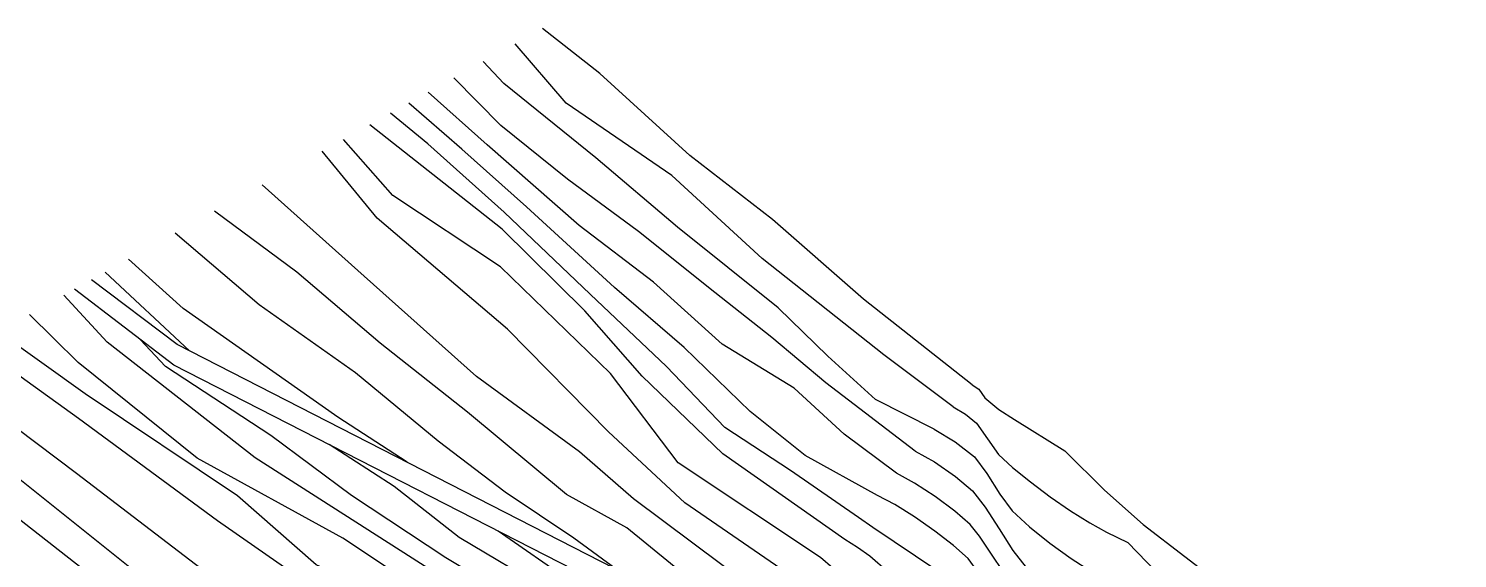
# Model space of a CAD drawing. Header units: millimetres. Extents: x -133 to 63340, y -143 to 109141.
# Drawn here: x 62345.9 to 62403.7, y 108761.8 to 108783.2 of the extents above; entities that cross this region are included whole.
import ezdxf

# ---------------------------------------------------------------- set-up
doc = ezdxf.new("R2010")
doc.units = ezdxf.units.MM
doc.header["$MEASUREMENT"] = 0
doc.layers.add('curve livello 5m', color=7, linetype='Continuous')
doc.layers.add('Strade', color=7, linetype='Continuous')
doc.layers.add('no_plot', color=5, linetype='Continuous', plot=False)

msp = doc.modelspace()

# ---------------------------------------------------------------- linework, layer by layer
at = {"layer": 'curve livello 5m', "color": 2, "flags": 128}
for points in [[(62380.9918, 108765.2297), (62378.876, 108766.8059), (62376.8594, 108768.6765), (62373.9459, 108770.4576), (62371.1574, 108772.9654), (62368.1562, 108775.2587), (62364.4242, 108778.5312), (62362.0384, 108780.6525)], [(62376.5355, 108761.2133), (62372.4346, 108764.0281), (62369.343, 108766.9111), (62365.2498, 108771.0569), (62359.9779, 108775.5596), (62357.7511, 108778.2637)], [(62352.3843, 108770.1799), (62348.9678, 108773.3698)], [(62363.9402, 108756.0252), (62359.6897, 108758.9923), (62353.5132, 108763.3099), (62347.8807, 108767.4488), (62343.7151, 108770.4431)], [(62371.4641, 108757.3366), (62366.927, 108760.473), (62363.2954, 108762.6294), (62360.6603, 108764.6997), (62358.0318, 108766.3888)], [(62389.1279, 108758.731), (62388.4539, 108759.2254), (62387.5551, 108759.3389), (62386.7044, 108759.4581), (62386.7044, 108759.4581), (62386.5627, 108759.6004), (62386.2846, 108759.869), (62385.8426, 108760.4558), (62385.3376, 108761.2096), (62384.8235, 108761.9982), (62384.3541, 108762.6892), (62383.9834, 108763.1503), (62383.3576, 108763.6962), (62382.5569, 108764.2897), (62381.7216, 108764.8334), (62380.9918, 108765.2297)]]:
    msp.add_lwpolyline(points, dxfattribs=at)
at = {"layer": 'no_plot', "flags": 128}
for points in [[(62384.0669, 108768.8073), (62379.6634, 108772.2772), (62375.9743, 108775.5072), (62372.6299, 108778.098), (62368.9832, 108781.4136), (62366.6659, 108783.2309)], [(62383.2982, 108767.9129), (62380.4853, 108770.0169), (62375.5541, 108773.9248), (62371.9072, 108777.2832), (62367.6213, 108780.2115), (62365.5607, 108782.6151)], [(62382.5294, 108767.0185), (62380.1515, 108768.2213), (62378.221, 108769.9641), (62376.204, 108771.92), (62372.1302, 108775.191), (62368.8276, 108777.9956), (62365.0967, 108781.0118), (62364.2678, 108781.8947)], [(62381.7606, 108766.1241), (62378.1403, 108768.8958), (62375.953, 108770.7228), (62373.6375, 108772.5493), (62370.55, 108775.0131), (62367.6778, 108777.1361), (62364.9762, 108779.3026), (62363.0819, 108781.2339)], [(62380.223, 108764.3353), (62377.2989, 108765.9445), (62375.0691, 108767.7287), (62372.4083, 108770.3225), (62369.5774, 108772.7448), (62366.0164, 108776.018), (62363.3995, 108778.3558), (62361.2515, 108780.2141)], [(62379.4543, 108763.4409), (62376.7034, 108765.3438), (62374.0465, 108767.0834), (62371.6854, 108769.5504), (62368.5958, 108772.4841), (62365.12, 108775.8005), (62362.0313, 108778.5633), (62360.5136, 108779.803)], [(62378.9072, 108762.5512), (62373.9658, 108766.0151), (62370.7044, 108769.1616), (62368.3853, 108771.7997), (62365.0376, 108775.1166), (62359.6762, 108779.3363)], [(62377.9204, 108761.8155), (62372.1556, 108765.6563), (62369.4231, 108769.2651), (62364.9669, 108773.5903), (62360.6077, 108776.4676), (62358.6126, 108778.7437)], [(62375.1505, 108760.6111), (62370.3512, 108764.1998), (62368.1696, 108766.0911), (62363.9907, 108769.1503), (62359.4451, 108773.2036), (62355.3221, 108776.9104)], [(62373.7656, 108760.009), (62370.0848, 108763.0218), (62367.634, 108764.3687), (62363.635, 108767.7003), (62360.0911, 108770.4907), (62356.7279, 108773.3725), (62353.3924, 108775.8352)], [(62369.647, 108761.3451), (62367.9352, 108762.6059), (62365.1521, 108764.4659), (62362.4375, 108766.5342), (62359.0955, 108769.2933), (62355.1986, 108772.0499), (62351.7915, 108774.9432)], [(62361.1859, 108765.6754), (62358.3841, 108767.4958), (62352.1165, 108771.9035), (62349.9133, 108773.8966)], [(62370.8416, 108755.1289), (62366.3005, 108758.8408), (62362.2149, 108761.2667), (62355.0411, 108765.8514), (62349.044, 108770.5319), (62347.2886, 108772.4342)], [(62370.5304, 108754.0251), (62365.8538, 108757.4809), (62363.582, 108759.2813), (62358.587, 108762.6083), (62352.6869, 108765.8409), (62347.8705, 108769.7119), (62345.9025, 108771.6619)], [(62364.2988, 108757.334), (62360.8624, 108759.9933), (62357.5053, 108761.5172), (62354.3236, 108764.3093), (62348.1478, 108768.4458), (62344.6326, 108770.9544)], [(62371.1529, 108756.2328), (62367.3862, 108759.0267), (62362.7558, 108761.8123), (62358.9415, 108764.3299), (62355.6709, 108766.7594), (62351.4027, 108769.5466), (62350.3741, 108770.6507)], [(62363.9479, 108754.3049), (62360.0512, 108757.2307), (62353.3056, 108761.0148), (62347.8068, 108765.2206), (62342.0763, 108769.53)], [(62363.9569, 108752.2972), (62362.4283, 108753.0803), (62358.2517, 108756.3211), (62351.8539, 108759.8987), (62345.3099, 108765.14), (62340.6301, 108768.7242)], [(62384.0669, 108768.8073), (62384.3265, 108768.6269), (62384.5708, 108768.2785), (62385.1456, 108767.8066), (62385.7754, 108767.4111)], [(62363.9625, 108751.0407), (62361.1819, 108752.5893), (62356.1035, 108755.8261), (62350.5381, 108759.4074), (62344.6212, 108764.0274), (62339.4619, 108768.0733)], [(62383.2982, 108767.9129), (62383.7913, 108767.6167), (62384.2407, 108767.2578), (62384.2407, 108767.2578), (62384.6827, 108766.6285), (62385.1279, 108765.9927), (62385.1279, 108765.9927), (62385.7002, 108765.4635), (62386.4163, 108764.8776), (62387.2153, 108764.2788), (62388.0365, 108763.7109), (62388.8192, 108763.2175), (62389.5026, 108762.8424)], [(62385.7754, 108767.4111), (62387.8125, 108766.1404), (62389.4246, 108764.5431), (62390.9839, 108763.1526), (62394.3625, 108760.569)], [(62382.5294, 108767.0185), (62383.3798, 108766.5077), (62384.1549, 108765.8886), (62384.1549, 108765.8886), (62384.6539, 108765.2229), (62385.1812, 108764.3827), (62385.685, 108763.7069), (62385.685, 108763.7069), (62386.3835, 108763.0624), (62387.2089, 108762.3974), (62388.069, 108761.778), (62388.8717, 108761.2707), (62389.5247, 108760.9418), (62389.5247, 108760.9418), (62390.0859, 108760.8672), (62390.9278, 108760.2496), (62393.9655, 108758.0213), (62398.0273, 108755.8175), (62403.0226, 108753.1166), (62403.7655, 108752.6869)], [(62381.7606, 108766.1241), (62382.5349, 108765.6873), (62383.3899, 108765.093), (62384.0692, 108764.5195), (62384.0692, 108764.5195), (62384.594, 108763.8524), (62385.1518, 108762.9783), (62385.7115, 108762.1002), (62386.2421, 108761.421), (62386.2421, 108761.421), (62386.7769, 108760.9512), (62387.3901, 108760.5097), (62387.8977, 108760.2288), (62387.8977, 108760.2288), (62388.585, 108760.1377), (62389.2699, 108760.0463), (62389.2699, 108760.0463), (62391.3285, 108758.5362), (62393.4885, 108756.9517), (62399.3668, 108753.7624), (62402.4947, 108752.0712), (62403.4356, 108751.5203), (62404.1151, 108751.1004)], [(62405.6567, 108746.7865), (62403.6398, 108748.2998), (62401.6554, 108749.7549), (62401.0749, 108750.1542), (62397.7666, 108751.9738), (62392.5343, 108754.8126), (62392.1297, 108755.1094), (62387.6379, 108758.4046), (62386.8696, 108758.5068), (62386.5698, 108758.8067), (62386.1428, 108759.237), (62385.3191, 108760.0302), (62384.7151, 108760.6155), (62384.2866, 108761.2332), (62383.8976, 108761.7812), (62383.3054, 108762.3091), (62382.5536, 108762.8897), (62381.7305, 108763.4619), (62380.9242, 108763.9641), (62380.223, 108764.3353)], [(62382.6331, 108761.2874), (62380.0406, 108763.0333), (62379.4543, 108763.4409)], [(62371.7753, 108758.4404), (62367.8308, 108760.8392), (62364.8771, 108762.8866)], [(62389.5026, 108762.8424), (62390.3659, 108762.4253), (62391.5247, 108761.2312)], [(62380.6599, 108761.228), (62379.922, 108761.8678), (62379.4228, 108762.2217), (62378.9072, 108762.5512)], [(62378.425, 108761.3818), (62377.9204, 108761.8155)]]:
    msp.add_lwpolyline(points, dxfattribs=at)
at = {"layer": 'Strade', "color": 2, "linetype": 'Continuous', "flags": 128}
for points in [[(62372.0012, 108759.2418), (62351.7411, 108769.6072), (62347.7216, 108772.6755)], [(62372.3499, 108759.9618), (62351.8761, 108770.44), (62348.4108, 108773.0595)]]:
    msp.add_lwpolyline(points, dxfattribs=at)

doc.saveas('drawing.dxf')
